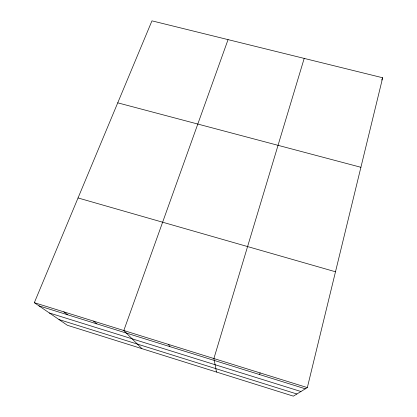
<?xml version="1.0" encoding="UTF-8"?>
<svg xmlns="http://www.w3.org/2000/svg" width="417" height="417" viewBox="0 0 417 417"><rect width="100%" height="100%" fill="white"/><g stroke="black" fill="none" stroke-linecap="round" stroke-linejoin="round"><path stroke-width="0.63" d="M307.329 387.601L382.67 77.765L151.955 20.85L34.33 302.685L67.366 325.276L293.38 396.15L307.329 387.601L34.33 302.685M304.191 58.406L213.89 358.537L216.506 372.047M228.057 39.62L123.813 330.519L141.921 348.659M381.685 80.059L382.67 77.765M259.395 374.502L260.177 372.934M117.74 102.832L360.903 167.29M78.042 197.95L335.492 271.775M38.969 305.859L305.353 388.811M49.383 312.979L300.938 391.516M58.979 319.547L296.894 393.997M63.791 311.848L67.752 314.825M93.617 321.126L96.88 323.894M168.442 344.4L169.922 346.636"/></g></svg>
